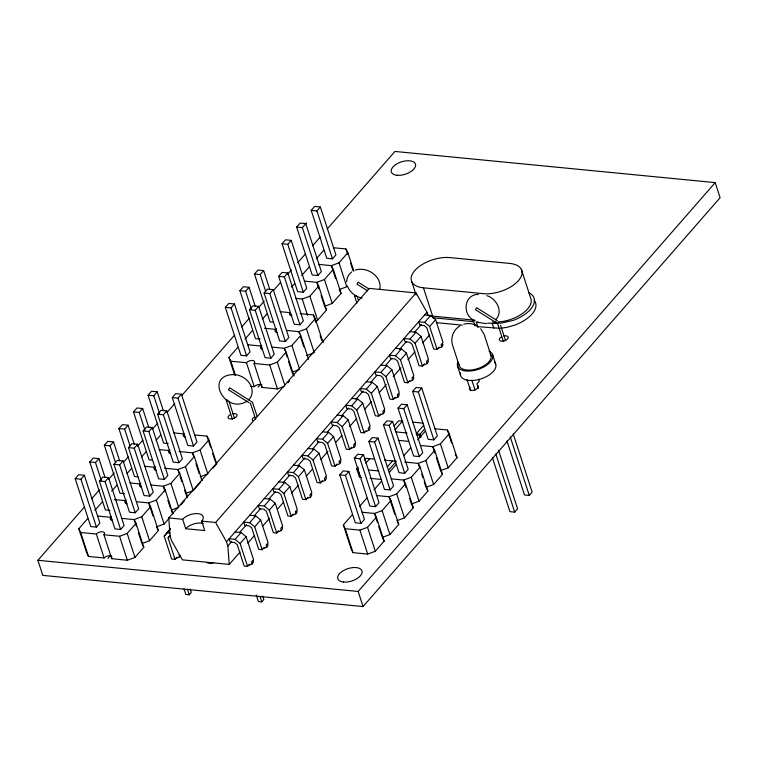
<?xml version="1.0" encoding="UTF-8"?>
<svg xmlns="http://www.w3.org/2000/svg" width="758" height="758" viewBox="0 0 758 758"><rect width="100%" height="100%" fill="white"/><g stroke="black" fill="none" stroke-linecap="round" stroke-linejoin="round"><path stroke-width="1.14" d="M346.652 281.872C346.643 277.968 348.528 274.235 351.684 271.942M379.692 289.518C382.667 276.547 367.043 266.191 355.388 270.075M306.232 223.212L302.338 227.627L296.634 227.068L312.192 274.964L317.905 275.524L321.345 271.582L305.787 223.676L306.336 223.098M497.987 323.372L497.627 323.495A1.156 0.55 -21.2 0 1 497.665 322.908M176.993 557.083L175.032 559.338L171.64 559.006L164.211 536.133L170.522 528.459M175.032 559.338L168.077 537.934L169.366 536.228M75.194 478.668L78.642 474.726L84.346 475.285L99.914 523.181L96.465 527.123L90.761 526.564L75.194 478.668L80.907 479.227L84.346 475.285M109.901 510.324L105.334 509.878L89.766 461.982L93.215 458.04L98.928 458.59L105.078 477.531M124.483 493.629L119.906 493.183L104.348 445.287L107.788 441.346L113.501 441.905L119.65 460.836M137.909 476.829L134.488 476.498L118.921 428.602L122.36 424.66L128.074 425.21L134.232 444.15M152.491 460.144L149.061 459.803L133.493 411.907L136.942 407.965L142.656 408.524L148.805 427.455M168.2 443.563L163.633 443.117L148.075 395.221L151.515 391.28L157.228 391.829L163.377 410.77M225.334 307.378L228.774 303.437L234.487 303.986L250.045 351.883L246.606 355.834L240.892 355.275L225.334 307.378L231.048 307.928L234.487 303.986M260.041 339.025L255.474 338.58L239.907 290.684L243.346 286.742L249.06 287.301L255.219 306.232M273.477 322.226L270.047 321.894L254.48 273.998L257.928 270.056L263.642 270.606L269.791 289.547M282.052 243.754L285.501 239.812L291.214 240.371L306.772 288.267L303.333 292.209L297.619 291.659L282.052 243.754L287.765 244.313L291.214 240.371M296.634 227.068L300.073 223.127L305.862 223.582M311.206 210.373L314.646 206.432L320.359 206.991L335.927 254.887L332.478 258.829L326.764 258.279L311.206 210.373L316.92 210.932L320.359 206.991M89.766 461.982L95.48 462.532L98.928 458.59M104.348 445.287L110.062 445.846L113.501 441.905M118.921 428.602L124.634 429.151L128.074 425.21M133.493 411.907L139.207 412.466L142.656 408.524M148.075 395.221L153.779 395.771L157.228 391.829M239.907 290.684L245.62 291.243L249.06 287.301M254.48 273.998L260.193 274.548L263.642 270.606M99.374 481.027L102.813 477.076L108.527 477.635L124.094 525.531L120.645 529.472L114.941 528.923L99.374 481.027L105.087 481.576L108.527 477.635M113.946 464.332L117.395 460.39L123.109 460.949L138.667 508.845L135.227 512.787L129.514 512.228L113.946 464.332L119.66 464.891L123.109 460.949M128.528 447.646L131.968 443.695L137.681 444.254L153.239 492.15L149.8 496.092L144.086 495.543L128.528 447.646L134.232 448.196L137.681 444.254M143.101 430.951L146.54 427.01L152.254 427.569L167.821 475.465L164.372 479.407L158.659 478.848L143.101 430.951L148.814 431.51L152.254 427.569M157.673 414.266L161.122 410.315L166.826 410.874L182.394 458.77L178.954 462.712L173.241 462.162L157.673 414.266L163.387 414.816L166.826 410.874M172.256 397.571L175.695 393.629L181.408 394.188L196.966 442.085L193.527 446.026L187.813 445.467L172.256 397.571L177.959 398.13L181.408 394.188M249.515 309.728L252.954 305.787L258.668 306.346L274.225 354.242L270.786 358.183L265.073 357.624L249.515 309.728L255.228 310.287L258.668 306.346M264.087 293.043L267.527 289.101L273.24 289.651L288.807 337.547L285.359 341.488L279.645 340.939L264.087 293.043L269.801 293.592L273.24 289.651M278.66 276.348L282.109 272.406L287.813 272.965L303.38 320.861L299.941 324.803L294.227 324.244L278.66 276.348L284.373 276.907L287.813 272.965M327.267 228.944L394.937 151.448L715.201 182.621L720.1 197.705L363.063 606.552L42.799 575.379L37.9 560.295L84.574 506.846M91.576 498.83L99.355 489.924M108.688 479.236L114.126 473.001M123.469 462.314L128.13 456.97M137.463 446.282L142.911 440.047M152.244 429.36L157.692 423.125M167.025 412.428L174.804 403.521M181.806 395.505L234.696 334.941M241.698 326.925L249.477 318.019M258.81 307.322L264.258 301.087M273.591 290.399L280.593 282.383M287.595 274.368L291.479 269.914M297.704 262.789L305.483 253.883M312.486 245.867L320.264 236.96M111.814 556.249A4.614 2.359 -18 0 0 104.111 557.973L88.497 556.457L86.611 552.705L78.823 528.752L87.663 518.633M94.873 510.38L102.235 501.948M111.663 491.156L116.817 485.253M126.974 473.627L131.39 468.567M141.547 456.932L145.962 451.872M156.12 440.246L160.544 435.187M234.62 374.878L228.963 357.463L237.804 347.344M245.014 339.091L252.376 330.659M262.533 319.023L266.949 313.964M291.574 287.102L294.521 283.729M301.731 275.467L309.103 267.034M316.313 258.781L323.675 250.348M295.468 298.358L302.234 299.022L309.87 296.198L318.701 286.079L316.816 282.327L304.413 281.123M318.938 288.864L316.816 282.327L324.443 279.512L333.283 269.393L331.388 265.641L318.985 264.428M335.633 278.707L331.388 265.641L339.016 262.818L347.856 252.698L345.961 248.946L333.558 247.743M78.823 528.752L80.718 532.504L96.332 534.02A4.614 2.359 -18 0 1 102.434 531.765A4.614 2.359 -18 0 1 103.941 534.769L119.556 536.285L127.183 533.461L136.023 523.342L134.128 519.6L121.867 518.396M136.251 526.128L134.128 519.6L141.765 516.776L150.596 506.657L148.71 502.905L136.44 501.711M152.955 515.971L148.71 502.905L156.338 500.081L165.178 489.962L163.283 486.219L151.013 485.025M165.054 491.658L163.283 486.219L170.91 483.396L179.75 473.276L177.855 469.524L164.477 468.226M178.916 472.793L177.855 469.524L185.492 466.701L194.323 456.581L192.437 452.839L179.049 451.531M193.849 457.188L192.437 452.839L200.065 450.015L208.895 439.896L207.01 436.144L194.74 434.95M228.963 357.463L230.858 361.215L246.464 362.731A4.614 2.359 -18 0 1 252.566 360.476A4.614 2.359 -18 0 1 254.082 363.47L269.696 364.996L277.324 362.172L286.164 352.053L284.269 348.301L271.999 347.107M284.98 350.48L284.269 348.301L291.896 345.477L300.736 335.358L298.841 331.616L286.581 330.422M299.552 333.785L298.841 331.616L306.478 328.792L315.309 318.673L313.424 314.921L300.035 313.623M107.92 558.343L110.213 555.718M258.052 387.054L260.354 384.42M315.47 320.956L317.649 320.151L326.49 310.031L318.701 286.079M326.49 310.031L324.595 306.279L332.222 303.456L341.062 293.337L333.283 269.393M240.106 551.957L229.229 564.407L182.384 559.849L171.498 540.53L170.133 536.323L168.769 517.932L369.231 288.381L416.066 292.939L426.953 312.258L427.986 315.413M103.941 534.769L111.729 558.712L127.335 560.238L134.971 557.414L143.802 547.295L136.023 523.342M143.802 547.295L141.917 543.543L149.544 540.719L158.384 530.6L150.596 506.657M158.384 530.6L156.489 526.857L164.116 524.034L169.271 518.131M180.906 504.809L184.582 500.593M194.001 489.81L200.633 482.221M212.998 468.056L216.684 463.839L208.895 439.896M288.049 382.743L289.528 381.056M164.211 536.133L170.18 529.292M168.077 537.934L170.313 535.366M168.769 517.932L182.669 519.287A11.531 5.884 -18 0 1 197.923 513.64A11.531 5.884 -18 0 1 201.704 521.134L215.604 522.489L416.066 292.939M229.229 564.407L227.855 546.016L226.49 541.809L426.953 312.258M227.855 546.016L231.74 541.572M239.509 532.675L246.502 524.659M254.271 515.762L260.487 508.646M269.043 498.859L275.258 491.743M283.028 482.846L290.02 474.84M297.79 465.943L304.782 457.936M312.552 449.039L318.767 441.914M327.314 432.126L333.529 425.011M341.299 416.114L348.292 408.107M356.061 399.21L363.054 391.204M370.823 382.307L377.039 375.191M385.585 365.403L391.801 358.278M399.57 349.381L406.572 341.375M414.342 332.478L421.334 324.471M249.534 564.151L247.572 566.397L244.18 566.065L237.226 544.661L234.705 542.586L230.214 542.15L229.124 538.796L235.103 539.374L241.072 532.542L246.104 536.683L253.532 559.556L251.571 561.811L252.291 564.028M264.106 547.456L262.145 549.702L258.753 549.37L251.798 527.975L249.287 525.9L244.787 525.465L243.697 522.11L249.676 522.688L255.645 515.857L260.676 519.997L268.114 542.87L266.153 545.116L266.873 547.333M278.679 530.771L276.717 533.016L273.335 532.685L266.38 511.28L263.86 509.205L259.369 508.77L258.279 505.415L264.258 505.993L270.218 499.162L275.258 503.303L282.687 526.185L280.725 528.43L281.445 530.647M293.28 514.057L291.318 516.302L287.926 515.971L280.972 494.567L278.451 492.501L273.96 492.056L272.871 488.702L278.849 489.289L284.819 482.448L289.85 486.598L297.278 509.471L295.317 511.716L296.037 513.933M307.852 497.362L305.891 499.607L302.499 499.285L295.544 477.881L293.033 475.806L288.533 475.37L287.443 472.016L293.422 472.594L299.391 465.763L304.422 469.903L311.86 492.776L309.899 495.021L310.619 497.239M322.425 480.676L320.463 482.922L317.071 482.59L310.117 461.186L307.606 459.121L303.115 458.675L302.025 455.321L307.994 455.909L313.964 449.068L319.004 453.218L326.433 476.09L324.471 478.336L325.191 480.553M337.007 463.981L335.036 466.227L331.653 465.905L324.699 444.501L322.178 442.426L317.687 441.99L316.598 438.636L322.576 439.214L328.546 432.382L333.577 436.523L341.005 459.395L339.044 461.641L339.764 463.868M351.579 447.296L349.618 449.541L346.226 449.21L339.271 427.806L336.751 425.74L332.26 425.295L331.17 421.941L337.149 422.528L343.118 415.687L348.149 419.837L355.587 442.71L353.616 444.955L354.337 447.173M366.152 430.601L364.191 432.846L360.799 432.524L353.844 411.12L351.333 409.045L346.842 408.609L345.743 405.255L351.721 405.833L357.691 399.002L362.722 403.142L370.16 426.015L368.199 428.261L368.919 430.487M380.724 413.915L378.763 416.161L375.381 415.829L368.426 394.425L365.906 392.36L361.414 391.924L360.325 388.56L366.304 389.148L372.263 382.307L377.304 386.457L384.732 409.329L382.771 411.575L383.491 413.792M395.306 397.22L393.345 399.466L389.953 399.144L382.998 377.74L380.478 375.665L375.987 375.229L374.897 371.875L380.876 372.453L386.845 365.621L391.877 369.762L399.305 392.635L397.344 394.88L398.064 397.107M409.879 380.535L407.918 382.781L404.526 382.449L397.571 361.045L395.06 358.979L390.56 358.543L389.47 355.18L395.449 355.767L401.418 348.926L406.449 353.076L413.887 375.949L411.926 378.195L412.646 380.412M424.452 363.84L422.49 366.086L419.098 365.763L412.144 344.359L409.633 342.284L405.142 341.849L404.052 338.494L410.031 339.072L415.99 332.241L421.031 336.381L428.459 359.254L426.498 361.5L427.218 363.726M439.053 347.126L437.082 349.381L433.699 349.05L426.745 327.646L424.224 325.57L419.733 325.135L418.643 321.78L424.622 322.358L430.591 315.527L435.623 319.668L443.051 342.54L441.09 344.795L441.81 347.012M184.052 588.928L185.862 594.471L189.244 594.803L191.291 592.462L190.211 589.137M247.572 566.397L240.134 543.524L246.104 536.683M262.145 549.702L254.707 526.829L260.676 519.997M276.717 533.016L269.289 510.143L275.258 503.303M291.318 516.302L283.88 493.43L289.85 486.598M305.891 499.607L298.453 476.735L304.422 469.903M320.463 482.922L313.035 460.049L319.004 453.218M335.036 466.227L327.608 443.354L333.577 436.523M349.618 449.541L342.18 426.669L348.149 419.837M364.191 432.846L356.762 409.974L362.722 403.142M378.763 416.161L371.335 393.288L377.304 386.457M393.345 399.466L385.907 376.593L391.877 369.762M407.918 382.781L400.48 359.908L406.449 353.076M422.49 366.086L415.062 343.213L421.031 336.381M437.082 349.381L429.653 326.509L435.623 319.668M247.875 543.06L254.091 535.944M262.638 526.156L269.63 518.14M277.4 509.243L283.615 502.128M291.385 493.231L298.377 485.224M306.147 476.327L312.362 469.211M320.909 459.424L327.901 451.417M335.671 442.52L341.886 435.395M349.656 426.498L356.648 418.492M364.427 409.595L371.42 401.588M379.19 392.691L386.182 384.685M393.175 376.679L400.944 367.782M407.937 359.775L414.929 351.759M422.699 342.862L429.691 334.856M339.726 474.878L343.175 470.936L348.879 471.485L364.446 519.391L361.007 523.333L355.294 522.774L339.726 474.878L345.44 475.427L348.879 471.485M354.299 458.183L357.748 454.241L363.461 454.8L379.019 502.696L375.58 506.638L369.866 506.079L354.299 458.183L360.012 458.742L363.461 454.8M368.881 441.497L372.32 437.555L378.034 438.105L393.591 486.011L390.152 489.952L384.439 489.393L368.881 441.497L374.594 442.047L378.034 438.105M383.453 424.802L386.893 420.861L392.606 421.42L408.174 469.316L404.725 473.257L399.021 472.698L383.453 424.802L389.167 425.361L392.606 421.42M398.026 408.117L401.475 404.175L407.188 404.725L422.746 452.63L419.307 456.572L413.593 456.013L398.026 408.117L403.739 408.676L407.188 404.725M412.608 391.422L416.047 387.48L421.761 388.039L437.319 435.935L433.879 439.877L428.166 439.318L412.608 391.422L418.312 391.981L421.761 388.039M361.367 477.502L359.463 477.322L356.705 468.832L358.231 467.08M364.352 460.078L365.887 458.325L374.262 459.14M394.084 426.024L398.68 420.766L402.489 421.135L402.792 422.083M365.868 463.072L369.696 458.694M394.833 429.9L402.489 421.135M256.232 594.878L258.393 601.53L261.785 601.861L263.831 599.521L262.751 596.195M387.186 467.051L392.54 460.911M423.807 425.115L416.151 433.879L419.96 434.249L424.556 428.99M388.693 470.045L396.349 461.29M362.078 512.237L374.49 513.45L376.375 517.193L384.154 541.146L375.324 551.265L367.696 554.089L353.029 552.658L351.144 548.915L343.355 524.962L352.195 514.843M359.406 506.59L366.768 498.158M373.988 489.895L381.35 481.463M389.299 472.367L395.922 464.777M403.872 455.672L410.495 448.082M417.705 439.829L425.077 431.397M343.355 524.962L345.25 528.714L359.908 530.136L367.535 527.312L376.375 517.193M377.313 522.158L374.49 513.45L382.117 510.627L390.948 500.507L389.062 496.755L376.66 495.552M394.719 514.18L389.062 496.755L396.69 493.932L405.53 483.812L403.635 480.07L391.232 478.857M406.108 487.688L403.635 480.07L411.262 477.246L420.103 467.127L418.208 463.375L404.677 462.058M419.269 466.644L418.208 463.375L425.844 460.551L434.675 450.432L432.79 446.689L420.387 445.477M434.912 453.218L432.79 446.689L440.417 443.866L449.257 433.747L447.362 429.994L434.959 428.791M384.154 541.146L382.269 537.394L389.896 534.58L398.736 524.46L390.948 500.507M396.841 520.708L404.469 517.885L413.309 507.765L405.53 483.812M412.504 503.615L419.051 501.199L427.882 491.08L420.103 467.127M424.224 481.88L425.996 487.328L433.623 484.504L442.464 474.385L434.675 450.432M442.464 474.385L440.569 470.633L448.196 467.819L457.036 457.699L449.257 433.747M37.9 560.295L358.164 591.467L715.201 182.621M492.501 457.974L509.954 511.669L514.71 512.133L517.581 508.845L498.546 450.29M506.96 440.919L524.527 494.983L529.283 495.448L532.154 492.16L513.251 433.993M248.482 399.864C252.035 396.946 252.859 391.734 251.59 387.499M495.505 319.781C503.928 312.031 496.405 298.396 486.854 295.658M498.726 322.51L499.143 322.226L498.622 322.358A1.156 0.55 -21.2 0 0 498.338 322.453M459.879 325.931C453.483 329.635 450.299 337.888 452.498 344.947L459.083 365.223M247.193 401.105C224.719 415.526 203.011 373.372 235.548 374.642M306.63 355.559L313.168 353.143M298.586 369.828L292.048 372.254L293.943 375.996L286.164 352.053M254.082 363.47L261.861 387.423L277.475 388.939L284.013 386.523M200.216 476.782L207.844 473.958L200.065 450.015M171.062 510.162L178.689 507.339L170.91 483.396M463.763 324.187C468.359 322.861 473.542 323.514 477.521 326.196M478.364 294.398C463.631 294.426 462.067 314.987 474.262 320.501M499.986 323.401L513.346 320.34A28.823 14.715 -18 0 0 528.582 292.579M500.498 328.271L507.67 327.181L514.871 325.049A28.823 14.715 -18 0 0 534.058 300.177M487.64 323.06L497.854 323.543M477.502 326.632L499.389 328.261M486.608 323.666L478.118 322.406M474.271 320.255L474.536 320.378A1.156 0.72 31.9 0 0 475.2 320.246M423.457 287.822L483.32 293.649A26.521 13.54 -18 0 0 518.415 280.668A26.521 13.54 -18 0 0 509.717 263.424L449.854 257.597A26.521 13.54 -18 0 0 414.768 270.578A26.521 13.54 -18 0 0 423.457 287.822L432.647 316.105L473.731 320.103M424.613 314.949L430.591 315.527M432.771 317.716L473.636 321.695M475.967 321.923L478.307 322.15M436.636 322.662L462.323 325.163M280.157 311.68L290.191 312.666A4.614 2.359 -18 0 0 291.707 315.66M410.012 331.663L415.99 332.241M264.466 328.261L275.618 329.351L276.679 332.62M395.439 348.348L401.418 348.926M247.658 344.738L261.046 346.046L262.107 349.305M380.867 365.043L386.845 365.621M366.294 381.729L372.263 382.307M250.898 386.353L254.252 386.684A4.614 2.359 -18 0 1 261.946 384.96M351.712 398.424L357.691 399.002M412.769 422.14L423.049 423.144M337.139 415.109L343.118 415.687M395.591 431.87L407.018 432.989M416.455 434.817L419.316 435.101L420.027 437.3M322.567 431.795L328.546 432.382M398.348 440.36L408.628 441.364M173.743 432.903L183.777 433.879A4.614 2.359 -18 0 0 185.293 436.883M307.985 448.49L313.964 449.068M384.543 460.134L395.392 461.196M159.171 449.598L169.205 450.574L170.266 453.843M356.705 468.832L358.61 469.022M368.511 469.979L378.792 470.983M293.412 465.175L299.391 465.763M370.122 478.355L381.549 479.473M144.598 466.284L154.632 467.26L155.693 470.529M278.84 481.87L284.819 482.448M130.016 482.979L140.059 483.955L141.121 487.223M264.239 498.584L270.218 499.162M114.325 499.56L125.477 500.64L126.539 503.909M249.666 515.269L255.645 515.857M97.526 516.027L110.905 517.335L111.966 520.604M235.094 531.964L241.072 532.542M182.669 519.287L185.729 528.714L204.774 530.572L201.704 521.134M166.788 532.732L169.783 533.016M362.135 298.112C355.606 296.833 349.665 292.247 347.363 285.918M235.71 374.67C242.607 375.845 249.098 380.402 251.514 387.139M476.1 325.315L477 325.874M368.994 288.978L358.193 282.203L357.748 282.734L356.99 284.155L367.668 290.845M497.475 320.814L476.735 307.767L476.071 308.591L475.493 309.7L496.234 322.747M249.211 402.83L228.471 389.783L229.361 388.21L229.712 387.85L252.433 402.223L257.142 416.436M424.622 322.358L429.653 326.509M410.031 339.072L415.062 343.213M395.449 355.767L400.48 359.908M380.876 372.453L385.907 376.593M366.304 389.148L371.335 393.288M351.721 405.833L356.762 409.974M337.149 422.528L342.18 426.669M322.576 439.214L327.608 443.354M307.994 455.909L313.035 460.049M293.422 472.594L298.453 476.735M278.849 489.289L283.88 493.43M264.258 505.993L269.289 510.143M249.676 522.688L254.707 526.829M235.103 539.374L240.134 543.524M480.676 328.754L484.154 334.43L491.118 355.748M215.604 522.489L226.49 541.809M455.141 453.947L457.036 457.699M341.062 293.337L339.167 289.584L346.794 286.77L339.016 262.818M426.47 488.266L427.882 491.08M411.888 504.951L413.309 507.765M321.676 339.811L322.624 341.678M397.789 522.584L398.736 524.46M214.789 460.097L216.684 463.839M201.164 478.658L202.102 480.534L194.323 456.581M186.108 494.415L187.529 497.22L179.75 473.276M171.535 511.1L172.957 513.915L165.178 489.962M521.333 269.355L530.524 297.638A26.521 13.54 -18 0 1 498.631 321.97M500.583 325.334L505.586 340.759M497.532 323.382L503.435 341.555M492.312 323.514L493.846 328.223M492.681 354.915L495.751 364.342M476.593 323.003L478.023 327.409M473.191 319.98L475.152 326.006M510.257 436.883L529.283 495.448M478.696 379.104L479.35 381.103L476.962 383.842L478.421 388.342M471.817 380.137L475.095 390.199M495.808 453.966L514.71 512.133M467.061 379.673L470.699 390.853M457.51 366.057L460.58 375.485M411.84 281.891L416.085 294.947M447.362 429.994L451.607 443.06M440.417 443.866L448.196 467.819M418.312 391.981L433.879 439.877M436.324 457.576L440.218 469.553M419.96 434.249L420.993 437.432M425.844 460.551L433.623 484.504M403.739 408.676L419.307 456.572M421.751 474.262L422.812 477.531M347.856 252.698L353.863 271.203M345.961 248.946L347.733 254.394M350.566 263.102L353.038 270.72M357.549 297.837L358.269 300.035M354.469 295.791L356.829 303.039M411.262 477.246L419.051 501.199M389.167 425.361L404.725 473.257M316.92 210.932L332.478 258.829M409.652 498.575L411.414 504.013M396.69 493.932L404.469 517.885M324.443 279.512L332.222 303.456M374.594 442.047L390.152 489.952M302.338 227.627L317.905 275.524M321.06 295.393L324.244 305.19M382.117 510.627L389.896 534.58M309.87 296.198L317.649 320.151M315.309 318.673L323.088 342.616M313.424 314.921L315.897 322.538M320.141 335.604L321.202 338.873M360.012 458.742L375.58 506.638M287.765 244.313L303.333 292.209M378.735 526.507L381.909 536.304M357.966 469.865L360.107 476.469M302.234 299.022L307.54 315.347M306.478 328.792L314.257 352.735M367.535 527.312L375.324 551.265M284.373 276.907L299.941 324.803M300.736 335.358L308.515 359.311M300.613 337.054L303.797 346.851M345.44 475.427L361.007 523.333M290.191 312.666L291.252 315.925M359.908 530.136L367.696 554.089M291.896 345.477L299.675 369.43M269.801 293.592L285.359 341.488M345.25 528.714L353.029 552.658M260.193 274.548L265.622 291.261M286.041 353.749L287.102 357.009M288.514 361.367L291.697 371.164M358.164 591.467L363.063 606.552M277.324 362.172L284.752 385.026M255.228 310.287L270.786 358.183M269.696 364.996L277.475 388.939M245.62 291.243L251.41 309.065M231.048 307.928L246.606 355.834M246.464 362.731L254.252 386.684M255.692 419.439L250.51 403.464A1.156 0.55 -21.2 0 1 250.519 403.161M230.858 361.215L235.454 375.362M229.001 401.342L234.582 418.511M226.168 400.063L232.422 419.307M259.985 596.319L261.785 601.861M207.01 436.144L210.544 447.031M212.666 453.559L214.438 459.007M177.959 398.13L193.527 446.026M195.971 463.716L199.155 473.513M183.777 433.879L184.838 437.148M185.492 466.701L193.271 490.653L185.644 493.477L184.582 490.208M163.387 414.816L178.954 462.712M153.779 395.771L159.578 413.593M179.978 476.052L181.749 481.501M148.814 431.51L164.372 479.407M167.878 500.365L170.361 507.983M139.207 412.466L144.996 430.288M179.04 554.742L179.76 556.969M187.444 589.25L189.244 594.803M156.338 500.081L164.116 524.034M134.232 448.196L149.8 496.092M124.634 429.151L130.063 445.865M141.765 516.776L149.544 540.719M119.66 464.891L135.227 512.787M138.373 532.656L141.556 542.453M110.062 445.846L115.491 462.551M127.183 533.461L134.971 557.414M105.087 481.576L120.645 529.472M119.556 536.285L127.335 560.238M95.48 462.532L101.269 480.354M80.907 479.227L96.465 527.123M96.332 534.02L104.111 557.973M80.718 532.504L88.497 556.457M213.747 562.493A5.761 2.947 -18 0 1 207.076 562.644M503.833 336.031A4.681 2.388 -18 0 1 507.964 338.438A4.681 2.388 -18 0 1 500.782 341.091A4.681 2.388 -18 0 1 501.569 336.874M252.774 420.737A4.681 2.388 -18 0 1 254.546 416.957M232.63 413.764A4.681 2.388 -18 0 1 236.761 416.17A4.681 2.388 -18 0 1 229.579 418.823A4.681 2.388 -18 0 1 230.366 414.598M252.888 560.598A4.681 2.388 -18 0 1 248.851 565.222M267.46 543.912A4.681 2.388 -18 0 1 263.424 548.536M282.033 527.217A4.681 2.388 -18 0 1 277.996 531.841M296.615 510.532A4.681 2.388 -18 0 1 292.579 515.156M311.187 493.837A4.681 2.388 -18 0 1 307.151 498.461M325.76 477.152A4.681 2.388 -18 0 1 321.724 481.775M340.333 460.457A4.681 2.388 -18 0 1 336.306 465.08M354.915 443.771A4.681 2.388 -18 0 1 350.878 448.395M369.487 427.086A4.681 2.388 -18 0 1 365.451 431.7M384.06 410.391A4.681 2.388 -18 0 1 380.023 415.014M398.642 393.705A4.681 2.388 -18 0 1 394.605 398.32M413.214 377.01A4.681 2.388 -18 0 1 409.178 381.634M427.787 360.325A4.681 2.388 -18 0 1 423.75 364.939M442.359 343.63A4.681 2.388 -18 0 1 438.332 348.254M180.262 556.04A4.681 2.388 -18 0 1 176.311 558.163M477.891 385.566A4.681 2.388 -18 0 1 473.854 390.19A4.681 2.388 -18 0 1 470.074 387.31M141.566 486.949A4.614 2.359 -18 0 1 140.78 483.282M156.148 470.263A4.614 2.359 -18 0 1 155.352 466.596M126.993 503.644A4.614 2.359 -18 0 1 126.207 499.977M170.721 453.568A4.614 2.359 -18 0 1 169.934 449.901M112.421 520.329A4.614 2.359 -18 0 1 111.625 516.662M112.193 558.021A4.614 2.359 -18 0 1 111.729 558.712M496.518 322.074A26.521 13.54 -18 0 1 492.51 321.932M432.647 316.105A26.521 13.54 -18 0 1 427.436 315.044M494.462 362.201A18.448 9.418 -18 0 1 480.809 378.953A18.448 9.418 -18 0 1 460.485 372.955M489.005 351.144A18.448 9.418 -18 0 1 478.895 369.146A18.448 9.418 -18 0 1 457.841 362.172M490.104 353.749A16.714 8.537 -18 0 1 477.947 368.53A16.714 8.537 -18 0 1 458.988 364.086M277.134 332.355A4.614 2.359 -18 0 1 276.338 328.688M262.552 349.04A4.614 2.359 -18 0 1 261.766 345.373M262.325 386.732A4.614 2.359 -18 0 1 261.861 387.423M185.729 528.714A11.531 5.884 -18 0 1 203.258 523.532M227.817 400.177A1.156 0.616 -14 0 1 227.542 400.281L226.945 400.319L227.523 400.461A1.156 0.72 31.9 0 0 227.779 400.47M356.355 295.762A1.156 0.625 -14.6 0 1 355.549 296.084L354.981 296.037A1.165 0.843 15.3 0 0 355.843 296.245L356.108 296.226A1.156 0.796 31.7 0 0 356.497 296.018M397.088 175.269A12.687 6.471 -18 0 0 415.63 165.31A12.687 6.471 -18 0 0 397.486 163.548A12.687 6.471 -18 0 0 397.088 175.269M343.564 582.04A12.687 6.471 -18 0 0 362.106 572.082A12.687 6.471 -18 0 0 343.971 570.31A12.687 6.471 -18 0 0 343.564 582.04"/></g></svg>
